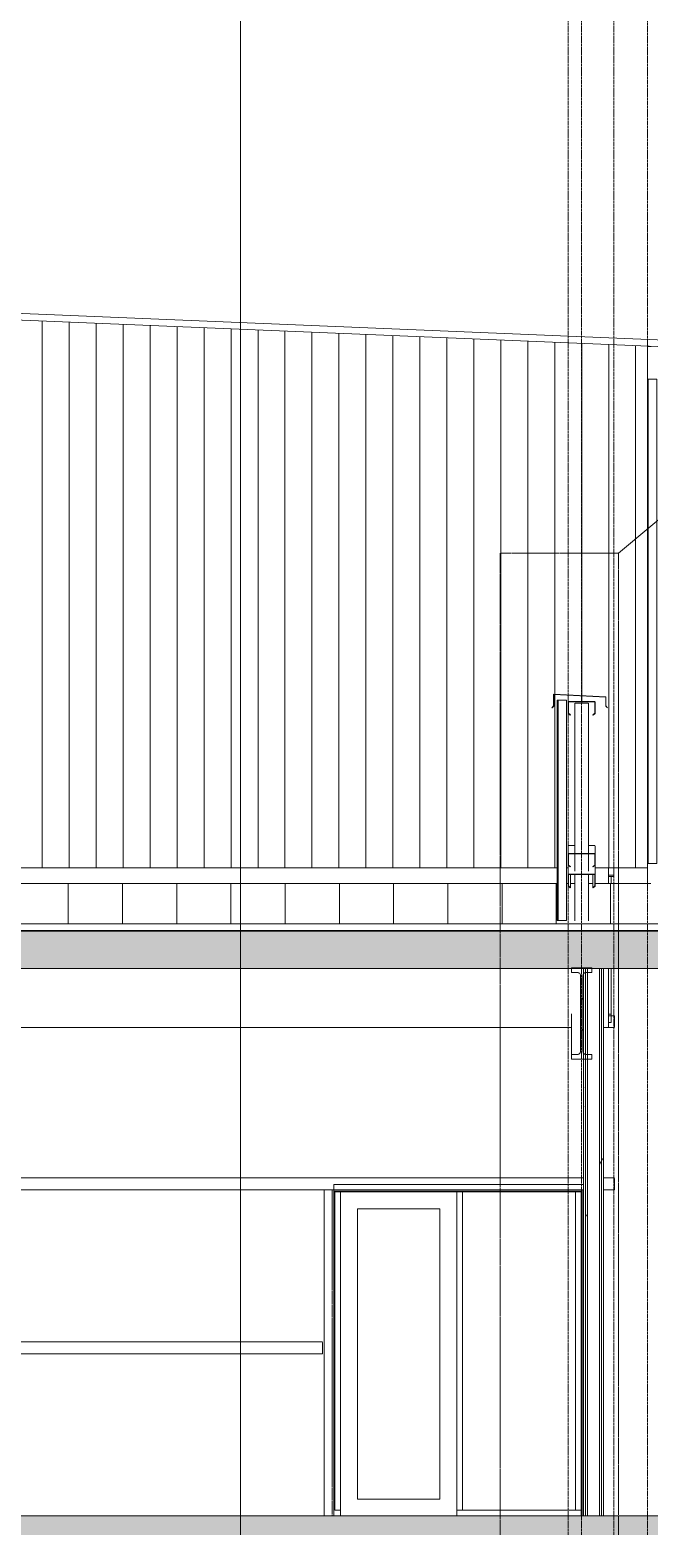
# Model space of a CAD drawing. Header units: inches. Extents: x 21386 to 98862, y -290 to 853.
# Drawn here: x 29213.7 to 29397.3, y -3 to 440.3 of the extents above; entities that cross this region are included whole.
import ezdxf

# ---------------------------------------------------------------- set-up
doc = ezdxf.new("R2010")
doc.units = ezdxf.units.IN
doc.header["$MEASUREMENT"] = 0
for name, pattern in [('Dash Dot 3_16_', [0.3125, 0.1875, -0.0625, 0, -0.0625]), ('Grid Line 1_2_', [0.875, 0.5, -0.125, 0.125, -0.125]), ('Hidden 1_8_', [0.1875, 0.125, -0.0625])]:
    doc.linetypes.add(name, pattern=pattern)
for name, color, linetype, lineweight in [('A-ANNO-SYMB', 150, 'Continuous', 9), ('A-CLNG', 13, 'Continuous', 13), ('A-CLNG-PATT', 13, 'Continuous', 25), ('A-DOOR', 31, 'Continuous', 13), ('A-FLOR', 192, 'Continuous', 13), ('A-FLOR-LEVL', 51, 'Continuous', 9), ('A-FLOR-PATT', 8, 'Continuous', 25), ('A-GLAZ-CURT', 52, 'Continuous', 13), ('A-GLAZ-CWMG', 51, 'Continuous', 13), ('A-ROOF', 132, 'Continuous', 13), ('A-ROOF-PATT', 132, 'Continuous', 13), ('A-WALL', 113, 'Continuous', 13), ('A-WALL-PATT', 111, 'Continuous', 25), ('G-ANNO-SYMB', 111, 'Continuous', 9), ('I-WALL', 2, 'Continuous', 13), ('S-BEAM', 12, 'Continuous', 13), ('S-COLS', 52, 'Continuous', 13), ('S-GRID', 1, 'Continuous', 9)]:
    doc.layers.add(name, color=color, linetype=linetype, lineweight=lineweight)
pattern_1 = [(45, (22033.272, 107.706), (-19.007, 19.007), []), (45, (22033.272, 136.506), (-19.007, 19.007), [])]
pattern_2 = [(0, (22033.272, 107.706), (61.44, 15.36), [2.534, -43.546, 2.534, -43.546, -245.76]), (0, (22033.272, 107.706), (61.44, 15.36), [-92.16, 2.534, -89.626, 2.534, -43.546, -107.52]), (0, (22033.272, 107.706), (61.44, 15.36), [-230.4, 2.534, -28.186, 2.534, -74.266]), (120, (22056.312, 115.386), (-44.02215, 45.5286), [2.534, -43.546, 2.534, -43.546, -245.76]), (120, (22056.312, 115.386), (-44.02215, 45.5286), [-92.16, 2.534, -89.626, 2.534, -43.546, -107.52]), (120, (22056.312, 115.386), (-44.02215, 45.5286), [-230.4, 2.534, -28.186, 2.534, -74.266]), (240, (22063.992, 146.106), (-17.41785, -60.8886), [2.534, -43.546, 2.534, -43.546, -245.76]), (240, (22063.992, 146.106), (-17.41785, -60.8886), [-92.16, 2.534, -89.626, 2.534, -43.546, -107.52]), (240, (22063.992, 146.106), (-17.41785, -60.8886), [-230.4, 2.534, -28.186, 2.534, -74.266])]

# ---------------------------------------------------------------- blocks, each defined once
blk = doc.blocks.new('Struct_Xcel_Sports Complex_rvt-2-Building Section - North_South looking East _ Clinic')
at = {"layer": 'A-FLOR-PATT', "lineweight": 9}
h = blk.add_hatch(dxfattribs=at)
h.set_pattern_fill('FP_25', color=256, style=0, pattern_type=2)
h.set_pattern_definition([(50, (22033.27, 107.706), (55.0854, -4.8198), [5.76, -63.36]), (355, (22033.27, 107.706), (-10.6557, 57.7685), [4.608, -50.688]), (100.451, (22037.863, 107.305), (44.4295, 52.9487), [4.895, -53.848]), (46.184, (22033.27, 123.066), (81.9644, -12.712), [8.64, -95.04]), (96.636, (22040.1, 122.01), (71.7815, 74.8124), [7.343, -80.772]), (351.184, (22033.27, 123.07), (71.782, 74.8124), [6.912, -76.032]), (21, (22040.95, 119.226), (45.842, -30.9215), [5.76, -63.36]), (326, (22040.95, 119.226), (18.687, 55.6915), [4.608, -50.688]), (71.451, (22044.77, 116.65), (64.529, 24.77), [4.895, -53.848]), (37.5, (22033.272, 107.706), (0.9339, 25.5668), [2.534, -47.539, 2.534, -48.922, -50.88]), (37.5, (22033.272, 107.706), (0.9339, 25.5668), [-101.53, 2.534, -48.346]), (7.5, (22033.272, 107.706), (20.20404, 30.2913), [2.534, -26.803, 2.534, -46.387, -19.392]), (7.5, (22033.272, 107.706), (20.20404, 30.2913), [-78.259, 2.534, -16.858]), (327.5, (22016.146, 107.706), (40.9978, -1.7324), [2.534, -16.666, 2.534, -57.37, -79.488]), (327.5, (22016.146, 107.706), (40.9978, -1.7324), [-79.104, 2.534, -76.954]), (317.5, (22008.466, 107.706), (44.7889, 7.6878), [2.534, -22.426, 2.534, -37.248, -56.448]), (317.5, (22008.466, 107.706), (44.7889, 7.6878), [-64.742, 2.534, -53.914])])
h.paths.add_polyline_path([(22104.33, -6), (22790.8, -6), (22790.8, 0), (20899.55, 0), (20899.55, -6), (21949.41, -6)], flags=0)
at = {"layer": 'A-FLOR', "color": 7}
blk.add_line((22790.8, 0), (20899.55, 0), dxfattribs=at)
blk = doc.blocks.new('W-Wide Flange - 2_-3_ deep-V39-Building Section - North_South looking East _ Clinic')
at = {"layer": 'S-BEAM', "lineweight": 9}
h = blk.add_hatch(dxfattribs=at)
h.set_pattern_fill('FP_17', color=8, style=0, pattern_type=2)
h.set_pattern_definition(pattern_1)
h.paths.add_polyline_path([(22351.24, 135.4), (22353.05, 135.4), (22353.05, 136.76), (22351.12, 136.78), (22350.76, 136.96), (22350.52, 137.27), (22350.43, 137.65), (22350.45, 160.37), (22350.62, 160.73), (22350.93, 160.97), (22351.32, 161.06), (22353.05, 161.06), (22353.05, 162.42), (22347.05, 162.42), (22347.05, 161.06), (22348.99, 161.04), (22349.34, 160.87), (22349.59, 160.56), (22349.68, 160.17), (22349.66, 137.45), (22349.48, 137.1), (22349.17, 136.85), (22348.79, 136.76), (22347.05, 136.76), (22347.05, 135.4)], flags=0)
at = {"layer": 'S-BEAM', "color": 7}
for p, q in [((22353.05, 162.42), (22347.05, 162.42)), ((22347.05, 162.42), (22347.05, 161.06)), ((22347.05, 161.06), (22348.79, 161.06)), ((22349.68, 160.17), (22349.68, 137.65)), ((22350.43, 137.65), (22350.43, 160.17)), ((22351.32, 161.06), (22353.05, 161.06)), ((22353.05, 161.06), (22353.05, 162.42)), ((22348.79, 136.76), (22347.05, 136.76)), ((22347.05, 136.76), (22347.05, 135.4)), ((22347.05, 135.4), (22353.05, 135.4)), ((22353.05, 136.76), (22351.32, 136.76)), ((22353.05, 135.4), (22353.05, 136.76))]:
    blk.add_line(p, q, dxfattribs=at)
at = {"layer": 'S-BEAM', "color": 8, "lineweight": 9}
blk.add_line((22347.05, 148.79), (22347.05, 136.76), dxfattribs=at)
at = {"layer": 'S-BEAM', "color": 7, "flags": 128}
for points in [[(22348.79, 161.06), (22348.99, 161.04), (22349.17, 160.97), (22349.34, 160.87), (22349.48, 160.73), (22349.59, 160.56), (22349.66, 160.37), (22349.68, 160.17)], [(22350.43, 160.17), (22350.45, 160.37), (22350.52, 160.56), (22350.62, 160.73), (22350.76, 160.87), (22350.93, 160.97), (22351.12, 161.04), (22351.32, 161.06)], [(22349.68, 137.65), (22349.66, 137.45), (22349.59, 137.27), (22349.48, 137.1), (22349.34, 136.96), (22349.17, 136.85), (22348.99, 136.78), (22348.79, 136.76)], [(22351.32, 136.76), (22351.12, 136.78), (22350.93, 136.85), (22350.76, 136.96), (22350.62, 137.1), (22350.52, 137.27), (22350.45, 137.45), (22350.43, 137.65)]]:
    blk.add_lwpolyline(points, dxfattribs=at)
blk = doc.blocks.new('Girt_C - 10_D-1401750-Building Section - North_South looking East _ Clinic')
at = {"layer": 'S-BEAM', "color": 8, "lineweight": 9}
for p, q in [((22350.55, 100.18), (21854.55, 100.18)), ((22359.8, 100.18), (22356.55, 100.18)), ((22359.8, 99.99), (22359.8, 96.68)), ((21854.55, 96.68), (22350.55, 96.68)), ((22276.55, 96.2), (22350.18, 96.2)), ((22356.55, 96.68), (22359.8, 96.68))]:
    blk.add_line(p, q, dxfattribs=at)
blk = doc.blocks.new('Rectangular Mullion - Profile_Polycarbonate_Upper and left-1872004-Building Section - North_South looking East _ Clinic')
at = {"layer": 'A-GLAZ-CWMG', "color": 8, "lineweight": 9}
for p, q in [((22369.8, 336.84), (22372.3, 336.84)), ((22369.8, 193.34), (22369.8, 336.84)), ((22372.3, 336.84), (22372.3, 193.34)), ((22372.3, 193.34), (22369.8, 193.34))]:
    blk.add_line(p, q, dxfattribs=at)
blk = doc.blocks.new('Girt_C - 8_D-1782471-Building Section - North_South looking East _ Clinic')
at = {"layer": 'S-BEAM', "lineweight": 9}
h = blk.add_hatch(dxfattribs=at)
h.set_pattern_fill('FP_17', color=8, style=0, pattern_type=2)
h.set_pattern_definition(pattern_1)
h.paths.add_polyline_path([(22346.63, 237.31), (22346.7, 237.4), (22346.16, 237.85), (22346.16, 241.11), (22346.05, 241.11), (22346.05, 237.8), (22346.4, 237.5)], flags=0)
h.paths.add_polyline_path([(22353.48, 237.31), (22354.05, 237.8), (22354.05, 241.11), (22353.94, 241.11), (22353.94, 237.85), (22353.41, 237.4)], flags=0)
h.paths.add_polyline_path([(22346.4, 241.19), (22353.87, 241.19), (22353.87, 241.3), (22346.24, 241.3), (22346.24, 241.19)], flags=0)
at = {"layer": 'S-BEAM', "color": 7}
for p, q in [((22346.05, 241.11), (22346.05, 237.8)), ((22346.16, 237.85), (22346.16, 241.11)), ((22353.87, 241.3), (22346.24, 241.3)), ((22346.24, 241.19), (22353.87, 241.19)), ((22353.94, 241.11), (22353.94, 237.85)), ((22354.05, 237.8), (22354.05, 241.11)), ((22346.05, 237.8), (22346.63, 237.31)), ((22346.7, 237.4), (22346.16, 237.85)), ((22346.63, 237.31), (22346.7, 237.4)), ((22353.94, 237.85), (22353.41, 237.4)), ((22353.41, 237.4), (22353.48, 237.31)), ((22353.48, 237.31), (22354.05, 237.8))]:
    blk.add_line(p, q, dxfattribs=at)
for centre, radius, start, end in [((22346.24, 241.11), 0.188, 90, 180), ((22346.24, 241.11), 0.0782, 90, 176.9576), ((22353.87, 241.11), 0.188, 0, 90), ((22353.87, 241.11), 0.0782, 2.1227, 90)]:
    blk.add_arc(centre, radius, start, end, dxfattribs=at)
blk = doc.blocks.new('Girt_C - 8_D-1779451-Building Section - North_South looking East _ Clinic')
at = {"layer": 'S-BEAM', "lineweight": 9}
h = blk.add_hatch(dxfattribs=at)
h.set_pattern_fill('FP_17', color=8, style=0, pattern_type=2)
h.set_pattern_definition(pattern_1)
h.paths.add_polyline_path([(22346.63, 186.15), (22346.7, 186.23), (22346.16, 186.68), (22346.16, 189.95), (22346.05, 189.95), (22346.05, 186.63), (22346.4, 186.34)], flags=0)
h.paths.add_polyline_path([(22353.48, 186.15), (22354.05, 186.63), (22354.05, 189.95), (22353.94, 189.95), (22353.94, 186.68), (22353.41, 186.23)], flags=0)
h.paths.add_polyline_path([(22346.4, 190.03), (22353.87, 190.03), (22353.87, 190.14), (22346.24, 190.14), (22346.24, 190.03)], flags=0)
at = {"layer": 'S-BEAM', "color": 8, "lineweight": 9}
for p, q in [((22346.05, 198.49), (22346.05, 196.11)), ((22346.24, 198.67), (22348.1, 198.67)), ((22352, 198.67), (22353.87, 198.67)), ((22354.05, 196.11), (22354.05, 198.49)), ((22346.05, 192.8), (22346.05, 189.95)), ((22354.05, 189.95), (22354.05, 192.8)), ((22346.16, 190.12), (22346.16, 189.95)), ((22346.16, 189.95), (22346.16, 190.12)), ((22346.7, 190.03), (22346.7, 186.23)), ((22353.41, 190.03), (22353.41, 186.23)), ((22353.94, 190.12), (22353.94, 189.95)), ((22353.94, 190.12), (22353.94, 189.95))]:
    blk.add_line(p, q, dxfattribs=at)
at = {"layer": 'S-BEAM', "color": 7}
for p, q in [((22346.05, 189.95), (22346.05, 186.63)), ((22346.05, 186.63), (22346.63, 186.15)), ((22346.16, 186.68), (22346.16, 189.95)), ((22346.7, 186.23), (22346.16, 186.68)), ((22353.87, 190.14), (22346.24, 190.14)), ((22346.24, 190.03), (22353.87, 190.03)), ((22346.63, 186.15), (22346.7, 186.23)), ((22353.94, 186.68), (22353.41, 186.23)), ((22353.41, 186.23), (22353.48, 186.15)), ((22353.48, 186.15), (22354.05, 186.63)), ((22353.94, 189.95), (22353.94, 186.68)), ((22354.05, 186.63), (22354.05, 189.95))]:
    blk.add_line(p, q, dxfattribs=at)
at = {"layer": 'S-BEAM', "color": 7, "flags": 128}
for points in [[(22346.24, 190.14), (22346.17, 190.12), (22346.11, 190.08), (22346.07, 190.02), (22346.05, 189.95)], [(22346.16, 189.95), (22346.17, 189.99), (22346.2, 190.02), (22346.24, 190.03)], [(22354.05, 189.95), (22354.04, 190.02), (22354, 190.08), (22353.94, 190.12), (22353.87, 190.14)], [(22353.87, 190.03), (22353.9, 190.02), (22353.93, 189.99), (22353.94, 189.95)]]:
    blk.add_lwpolyline(points, dxfattribs=at)
at = {"layer": 'S-BEAM', "color": 8, "lineweight": 9}
for centre, start_param, end_param in [((22346.24, 198.49), 1.570796, 3.141593), ((22353.87, 198.49), 0, 1.570796)]:
    blk.add_ellipse(centre, major_axis=(0.188, 0), ratio=0.999133, start_param=start_param, end_param=end_param, dxfattribs=at)
blk = doc.blocks.new('columns and girder2 - one-1334686-Building Section - North_South looking East _ Clinic')
at = {"layer": 'S-BEAM', "color": 8, "lineweight": 9}
for p, q in [((22334.75, 96.2), (22334.78, 96)), ((22336.29, 96), (22336.27, 96.2))]:
    blk.add_line(p, q, dxfattribs=at)
blk = doc.blocks.new('Girt_C - 8_D-1783450-Building Section - North_South looking East _ Clinic')
at = {"layer": 'S-BEAM', "lineweight": 9}
h = blk.add_hatch(dxfattribs=at)
h.set_pattern_fill('FP_17', color=8, style=0, pattern_type=2)
h.set_pattern_definition(pattern_1)
h.paths.add_polyline_path([(22346.63, 192.31), (22346.7, 192.4), (22346.16, 192.85), (22346.16, 196.11), (22346.05, 196.11), (22346.05, 192.8), (22346.4, 192.5)], flags=0)
h.paths.add_polyline_path([(22353.48, 192.31), (22354.05, 192.8), (22354.05, 196.11), (22353.94, 196.11), (22353.94, 192.85), (22353.41, 192.4)], flags=0)
h.paths.add_polyline_path([(22346.4, 196.19), (22353.87, 196.19), (22353.87, 196.3), (22346.24, 196.3), (22346.24, 196.19)], flags=0)
at = {"layer": 'S-BEAM', "color": 7}
for p, q in [((22346.05, 196.11), (22346.05, 192.8)), ((22346.16, 192.85), (22346.16, 196.11)), ((22353.87, 196.3), (22346.24, 196.3)), ((22346.24, 196.19), (22353.87, 196.19)), ((22353.94, 196.11), (22353.94, 192.85)), ((22354.05, 192.8), (22354.05, 196.11)), ((22346.05, 192.8), (22346.63, 192.31)), ((22346.7, 192.4), (22346.16, 192.85)), ((22346.63, 192.31), (22346.7, 192.4)), ((22353.94, 192.85), (22353.41, 192.4)), ((22353.41, 192.4), (22353.48, 192.31)), ((22353.48, 192.31), (22354.05, 192.8))]:
    blk.add_line(p, q, dxfattribs=at)
for centre, radius, start, end in [((22346.24, 196.11), 0.188, 90, 180), ((22346.24, 196.11), 0.0782, 90, 176.9576), ((22353.87, 196.11), 0.188, 0, 90), ((22353.87, 196.11), 0.0782, 2.1227, 90)]:
    blk.add_arc(centre, radius, start, end, dxfattribs=at)
blk = doc.blocks.new('Girt_C - 10_D-1835924-Building Section - North_South looking East _ Clinic')
at = {"layer": 'S-BEAM', "color": 8, "lineweight": 9}
for p, q in [((22273.16, 51.55), (21854.55, 51.55)), ((22273.16, 51.37), (22273.16, 48.05)), ((21854.55, 48.05), (22273.16, 48.05))]:
    blk.add_line(p, q, dxfattribs=at)
blk = doc.blocks.new('Girt_C - 10_D-1401751-Building Section - North_South looking East _ Clinic')
at = {"layer": 'S-BEAM', "color": 8, "lineweight": 9}
for p, q in [((22358.8, 148.67), (22358.05, 148.67)), ((22359.8, 148.19), (22358.05, 148.19)), ((22359.8, 148.19), (22359.8, 144.88)), ((22111.8, 144.69), (22347.05, 144.69)), ((22356.55, 144.69), (22359.8, 144.69))]:
    blk.add_line(p, q, dxfattribs=at)
blk = doc.blocks.new('Girt_Z - 10_D-1255199-Building Section - North_South looking East _ Clinic')
at = {"layer": 'S-BEAM', "color": 8, "lineweight": 9}
for p, q in [((22359.55, 192), (22359.55, 189.92)), ((22358.05, 189.92), (22359.55, 189.92)), ((22359.55, 189.44), (22358.05, 189.44)), ((22359.55, 189.92), (22359.55, 189.44))]:
    blk.add_line(p, q, dxfattribs=at)
blk = doc.blocks.new('C-Channel-Column - C10X25-1254643-Building Section - North_South looking East _ Clinic')
at = {"layer": 'S-COLS', "color": 8, "linetype": 'Hidden 1_8_', "lineweight": 9}
blk.add_line((22276.03, 96.68), (22276.03, 0), dxfattribs=at)
blk = doc.blocks.new('System Panel - Interior Glazing-1220302-Building Section - North_South looking East _ Clinic')
at = {"layer": 'A-GLAZ-CURT', "color": 8, "lineweight": 9}
blk.add_line((22348.18, 96), (22314.74, 96), dxfattribs=at)
blk = doc.blocks.new('Door_Single_Storefront - one-1371407-Building Section - North_South looking East _ Clinic')
at = {"layer": 'A-DOOR', "color": 8, "lineweight": 9}
for p, q in [((22312.99, 96), (22278.55, 96)), ((22283.55, 5), (22283.55, 91)), ((22283.55, 91), (22307.99, 91)), ((22307.99, 91), (22307.99, 5)), ((22307.99, 5), (22283.55, 5)), ((22278.55, 1.75), (22278.55, 0))]:
    blk.add_line(p, q, dxfattribs=at)
blk = doc.blocks.new('Rectangular Mullion - Interior 1_75_ x 4_5_-1305250-Building Section - North_South looking East _ Clinic')
at = {"layer": 'A-GLAZ-CWMG', "color": 8, "lineweight": 9}
for p, q in [((22312.99, 0), (22312.99, 1.75)), ((22312.99, 1.75), (22349.93, 1.75)), ((22349.93, 1.75), (22349.93, 0))]:
    blk.add_line(p, q, dxfattribs=at)
blk = doc.blocks.new('Rectangular Mullion - Interior 1_75_ x 4_5_-1220297-Building Section - North_South looking East _ Clinic')
at = {"layer": 'A-GLAZ-CWMG', "color": 8, "lineweight": 9}
for p, q in [((22276.8, 96), (22278.55, 96)), ((22276.8, 96), (22276.8, 1.75)), ((22278.55, 96), (22278.55, 1.75)), ((22278.55, 1.75), (22276.8, 1.75))]:
    blk.add_line(p, q, dxfattribs=at)
blk = doc.blocks.new('Rectangular Mullion - Interior 1_75_ x 4_5_-1220298-Building Section - North_South looking East _ Clinic')
at = {"layer": 'A-GLAZ-CWMG', "color": 8, "lineweight": 9}
for p, q in [((22348.18, 96), (22349.93, 96)), ((22348.18, 1.75), (22348.18, 96)), ((22349.93, 1.75), (22349.93, 96)), ((22349.93, 1.75), (22348.18, 1.75))]:
    blk.add_line(p, q, dxfattribs=at)
blk = doc.blocks.new('Rectangular Mullion - Interior 1_75_ x 4_5_-1220290-Building Section - North_South looking East _ Clinic')
at = {"layer": 'A-GLAZ-CWMG', "color": 8, "lineweight": 9}
for p, q in [((22312.99, 96), (22314.74, 96)), ((22312.99, 96), (22312.99, 1.75)), ((22314.74, 96), (22314.74, 1.75)), ((22314.74, 1.75), (22312.99, 1.75))]:
    blk.add_line(p, q, dxfattribs=at)

msp = doc.modelspace()

# ---------------------------------------------------------------- hatches: boundary and pattern name
at = {"layer": 'A-CLNG-PATT', "lineweight": 9}
h = msp.add_hatch(dxfattribs=at)
h.set_pattern_fill('FP_21', color=8, style=0, pattern_type=2)
h.set_pattern_definition([(161.57, (22034.232, 108.666), (-7.6802237, -0.0009796), [0, -54.643, 6.067, 0]), (18.43, (22032.312, 108.666), (-7.6802237, 0.0009796), [0, -54.643, 6.067, 0]), (108.43, (22034.232, 108.666), (3.8382953, -19.2013653), [18.211, -42.499]), (71.57, (22032.312, 108.666), (3.8382953, 19.2013653), [18.211, -42.499])])
h.paths.add_polyline_path([(28880.56, 162.17), (29813.81, 162.17), (29813.81, 173.3), (27918.81, 173.3), (27918.81, 162.17), (28879.84, 162.17)], flags=0)
at = {"layer": 'A-ROOF-PATT', "lineweight": 9}
h = msp.add_hatch(dxfattribs=at)
h.set_pattern_fill('FP_22', color=8, style=0, pattern_type=2)
h.set_pattern_definition([(90, (180.953, -760.156), (-16.082, 1e-15), [])])
h.paths.add_polyline_path([(27916.31, 175.44), (29813.06, 175.46), (29813.06, 188.22), (29760.06, 188.22), (29760.06, 179.83), (29761.69, 179.83), (29761.69, 179.71), (29681.06, 179.71), (29681.06, 179.83), (29682.69, 179.83), (29682.69, 188.22), (29587.63, 188.22), (29587.63, 177.08), (29543.63, 177.08), (29543.63, 187.08), (29508.31, 187.08), (29508.31, 188.22), (29475.81, 188.15), (29475.81, 182.6), (29416.31, 182.6), (29416.31, 188.72), (29399.06, 188.71), (29399.06, 187.71), (29397.81, 187.71), (29397.81, 187.44), (29381.31, 187.44), (29381.31, 186.63), (29380.74, 186.15), (29380.67, 186.23), (29380.67, 187.44), (29379.26, 187.44), (29379.24, 176.41), (29378.18, 176.35), (29375.36, 176.41), (29375.36, 187.44), (29373.96, 187.44), (29373.89, 186.15), (29373.31, 186.68), (29373.31, 187.44), (29372.81, 187.44), (29372.81, 176.44), (29370, 176.44), (29370, 187.44), (28149.06, 187.45), (28149.06, 187.6), (27916.31, 187.6), (27916.31, 183.85)], flags=0)
at = {"layer": 'A-WALL-PATT', "lineweight": 9}
h = msp.add_hatch(dxfattribs=at)
h.set_pattern_fill('FP_27', color=8, style=0, pattern_type=2)
h.set_pattern_definition([(90, (22305.319, 0), (-8, 5e-16), [])])
h.paths.add_polyline_path([(28149.06, 192), (29370, 192), (29370, 241.75), (29372.81, 241.75), (29372.81, 192), (29373.31, 192), (29373.37, 198.62), (29373.66, 198.67), (29375.36, 198.67), (29375.36, 240.83), (29379.26, 240.83), (29379.26, 198.67), (29381.26, 198.62), (29381.31, 198.49), (29381.31, 192), (29396.81, 192), (29396.81, 346.6), (28412.19, 387.63), (28412.19, 238.94), (28149.06, 238.94), (28149.06, 193.61)], flags=0)
h.paths.add_polyline_path([(29373.89, 237.31), (29373.31, 237.85), (29373.31, 241.11), (29373.42, 241.11), (29373.5, 237.78), (29373.96, 237.4)], flags=0)
h.paths.add_polyline_path([(29380.74, 237.31), (29380.67, 237.4), (29381.2, 237.85), (29381.2, 241.11), (29381.31, 241.11), (29381.31, 237.8), (29381.03, 237.56)], flags=0)
h.paths.add_polyline_path([(29368.55, 239.46), (29368.55, 239.54), (29369, 240), (29369.07, 243.5), (29384.5, 242.63), (29384.53, 239.97), (29384.44, 240), (29384.44, 242.63), (29369.06, 243.43), (29369, 239.91)], flags=0)
h.paths.add_polyline_path([(29375.36, 241.19), (29373.5, 241.19), (29373.5, 241.3), (29381.13, 241.3), (29381.13, 241.19), (29375.56, 241.19)], flags=0)
h = msp.add_hatch(dxfattribs=at)
h.set_pattern_fill('FP_26', color=8, style=0, pattern_type=2)
h.set_pattern_definition([(90, (23719.17, -1108), (-193, -193), [48, -145]), (180, (23719.17, -1108), (-2e-14, -193), [96, -97]), (270, (23623.17, -1060), (-193, -193), [48, -145]), (180, (23719.17, -1060), (-2e-14, -193), [96, -97]), (270, (23622.67, -1060), (-193, -193), [48, -145]), (180, (23622.67, -1060), (-2e-14, -193), [96, -97]), (90, (23526.67, -1108), (-193, -193), [48, -145]), (180, (23622.67, -1108), (-2e-14, -193), [96, -97]), (90, (23671.42, -1059.75), (-193, -193), [48, -145]), (180, (23719.54, -1059.75), (-2e-14, -193), [48.125, -144.875]), (180, (23719.54, -1011.75), (-2e-14, -193), [48.125, -144.875]), (90, (23574.92, -1059.75), (-193, -193), [48, -145]), (180, (23670.92, -1059.75), (-2e-14, -193), [96, -97]), (270, (23670.92, -1011.75), (-193, -193), [48, -145]), (180, (23670.92, -1011.75), (-2e-14, -193), [96, -97]), (180, (23574.42, -1059.75), (-2e-14, -193), [48, -145]), (270, (23574.42, -1011.75), (-193, -193), [48, -145]), (180, (23574.42, -1011.75), (-2e-14, -193), [48, -145]), (90, (23719.17, -1011.5), (-193, -193), [48, -145]), (180, (23719.17, -1011.5), (-2e-14, -193), [96, -97]), (270, (23623.17, -963.5), (-193, -193), [48, -145]), (180, (23719.17, -963.5), (-2e-14, -193), [96, -97]), (270, (23622.67, -963.5), (-193, -193), [48, -145]), (180, (23622.67, -963.5), (-2e-14, -193), [96, -97]), (90, (23526.67, -1011.5), (-193, -193), [48, -145]), (180, (23622.67, -1011.5), (-2e-14, -193), [96, -97]), (90, (23671.42, -963.25), (-193, -193), [48, -145]), (180, (23719.54, -963.25), (-2e-14, -193), [48.125, -144.875]), (180, (23719.54, -915.25), (-2e-14, -193), [48.125, -144.875]), (90, (23574.92, -963.25), (-193, -193), [48, -145]), (180, (23670.92, -963.25), (-2e-14, -193), [96, -97]), (270, (23670.92, -915.25), (-193, -193), [48, -145]), (180, (23670.92, -915.25), (-2e-14, -193), [96, -97]), (180, (23574.42, -963.25), (-2e-14, -193), [48, -145]), (270, (23574.42, -915.25), (-193, -193), [48, -145]), (180, (23574.42, -915.25), (-2e-14, -193), [48, -145])])
h.paths.add_polyline_path([(29386.06, 187.44), (29396.81, 187.44), (29396.81, 192), (29386.81, 192), (29386.81, 189.44), (29386.06, 189.44)], flags=0)
h = msp.add_hatch(dxfattribs=at)
h.set_pattern_fill('FP_32', color=8, style=0, pattern_type=2)
h.set_pattern_definition(pattern_2)
h.paths.add_polyline_path([(29378.44, 0), (29378.44, 162.17), (29377.81, 162.17), (29377.81, 0)], flags=0)
h = msp.add_hatch(dxfattribs=at)
h.set_pattern_fill('FP_32', color=8, style=0, pattern_type=2)
h.set_pattern_definition(pattern_2)
h.paths.add_polyline_path([(29379.06, 0), (29379.06, 162.17), (29378.44, 162.17), (29378.44, 0)], flags=0)
h = msp.add_hatch(dxfattribs=at)
h.set_pattern_fill('FP_32', color=8, style=0, pattern_type=2)
h.set_pattern_definition(pattern_2)
h.paths.add_polyline_path([(29383.19, 0), (29383.19, 162.17), (29382.56, 162.17), (29382.56, 0)], flags=0)
h = msp.add_hatch(dxfattribs=at)
h.set_pattern_fill('FP_32', color=8, style=0, pattern_type=2)
h.set_pattern_definition(pattern_2)
h.paths.add_polyline_path([(29383.35, 0), (29383.81, 0), (29383.81, 162.17), (29383.19, 162.17), (29383.19, 0)], flags=0)

# ---------------------------------------------------------------- linework, layer by layer
at = {"layer": 'A-ANNO-SYMB'}
msp.add_line((29388.24, 285.25), (29465.79, 350.38), dxfattribs=at)
at = {"layer": 'A-ANNO-SYMB', "linetype": 'Dash Dot 3_16_'}
for p, q in [((29353.11, 285.25), (29353.11, -49.73)), ((29388.24, 285.25), (29353.11, 285.25)), ((29388.24, -49.73), (29388.24, 285.25))]:
    msp.add_line(p, q, dxfattribs=at)
at = {"layer": 'A-CLNG', "color": 8, "lineweight": 9}
for p, q in [((29396.81, 346.52), (29397.94, 346.48)), ((29397.06, 335.25), (29396.81, 335.26))]:
    msp.add_line(p, q, dxfattribs=at)
at = {"layer": 'A-CLNG', "color": 7}
for p, q in [((29813.81, 173.3), (27918.81, 173.3)), ((28881.81, 162.17), (29377.81, 162.17)), ((29383.81, 162.17), (29813.81, 162.17))]:
    msp.add_line(p, q, dxfattribs=at)
at = {"layer": 'A-FLOR-LEVL', "linetype": 'Grid Line 1_2_'}
msp.add_line((27388.86, 0), (30688.15, 0), dxfattribs=at)
at = {"layer": 'A-ROOF', "color": 8, "lineweight": 9}
for p, q in [((28147.71, 400.65), (29460.36, 345.96)), ((29460.36, 343.95), (28147.71, 398.65)), ((28150.56, 187.44), (29370, 187.44)), ((29372.81, 187.44), (29373.31, 187.44)), ((29373.96, 187.44), (29375.36, 187.44)), ((29379.26, 187.44), (29380.67, 187.44)), ((29381.31, 187.44), (29397.81, 187.44))]:
    msp.add_line(p, q, dxfattribs=at)
at = {"layer": 'A-ROOF', "color": 7}
for p, q in [((29813.81, 175.44), (27916.31, 175.44)), ((27916.31, 173.43), (29813.81, 173.43))]:
    msp.add_line(p, q, dxfattribs=at)
at = {"layer": 'A-WALL', "color": 8, "lineweight": 9}
for p, q in [((29396.81, 192), (29396.81, 346.6)), ((28149.06, 192), (29370, 192)), ((29372.81, 192), (29373.34, 192)), ((29381.29, 192), (29396.81, 192)), ((29396.81, 192), (29396.81, 187.43)), ((29386.06, 187.44), (29386.06, 189.44))]:
    msp.add_line(p, q, dxfattribs=at)
at = {"layer": 'A-WALL', "color": 7}
for p, q in [((29369, 240), (29368.5, 239.5)), ((29368.5, 239.5), (29368.55, 239.46)), ((29368.55, 239.46), (29369.06, 239.97)), ((29384.5, 242.69), (29369, 243.5)), ((29369, 243.5), (29369, 240)), ((29369.06, 239.97), (29369.06, 243.43)), ((29369.06, 243.43), (29384.44, 242.63)), ((29372.81, 241.75), (29370, 241.75)), ((29370, 241.75), (29370, 176.44)), ((29370.31, 176.44), (29370.31, 241.75)), ((29372.81, 176.44), (29372.81, 241.75)), ((29384.44, 242.63), (29384.44, 239.97)), ((29384.44, 239.97), (29384.96, 239.46)), ((29384.5, 240), (29384.5, 242.69)), ((29385, 239.5), (29384.5, 240)), ((29384.96, 239.46), (29385, 239.5)), ((29370, 176.44), (29372.81, 176.44)), ((29383.81, 162.17), (29377.81, 162.17)), ((29378.44, 0), (29378.44, 162.17)), ((29379.06, 0), (29379.06, 162.17)), ((29382.56, 0), (29382.56, 162.17)), ((29383.19, 0), (29383.19, 162.17))]:
    msp.add_line(p, q, dxfattribs=at)
at = {"layer": 'G-ANNO-SYMB'}
msp.add_line((29276.09, 545.16), (29276.09, -79.66), dxfattribs=at)
at = {"layer": 'I-WALL', "color": 8, "lineweight": 9}
for p, q in [((29385.31, 187.44), (29385.31, 192)), ((29385.31, 144.75), (29385.31, 162.17)), ((29386.06, 146.25), (29386.06, 162.17)), ((29139.06, 144.75), (29374.31, 144.75)), ((29383.81, 144.75), (29385.31, 144.75)), ((29386.06, 146.25), (29385.31, 146.25)), ((29303.81, 0), (29303.81, 98.25)), ((29303.81, 98.25), (29377.81, 98.25))]:
    msp.add_line(p, q, dxfattribs=at)
at = {"layer": 'I-WALL', "color": 7}
for p, q in [((29377.81, 162.17), (29377.81, 0)), ((29383.81, 0), (29383.81, 162.17)), ((29377.81, 0), (29383.81, 0))]:
    msp.add_line(p, q, dxfattribs=at)
at = {"layer": 'S-COLS', "color": 8, "lineweight": 9}
for p, q in [((29375.31, 240.83), (29375.31, 196.3)), ((29377.31, 240.83), (29375.36, 240.83)), ((29379.26, 240.83), (29377.31, 240.83)), ((29379.31, 196.3), (29379.31, 240.83)), ((29375.31, 196.19), (29375.31, 191.07)), ((29379.31, 191.07), (29379.31, 196.19)), ((29375.31, 190.03), (29375.31, 176.37)), ((29379.31, 176.37), (29379.31, 190.03)), ((29300.92, 0), (29300.92, 96.68)), ((29303.81, 96.68), (29300.92, 96.68)), ((29303.81, 0), (29303.81, 96.68)), ((29374.56, 96.2), (29374.56, 96)), ((29375, 96.2), (29375, 96)), ((29377.44, 96.68), (29377.44, 0)), ((29377.81, 96.68), (29377.44, 96.68))]:
    msp.add_line(p, q, dxfattribs=at)
at = {"layer": 'S-GRID', "linetype": 'Grid Line 1_2_'}
for p, q in [((29373.31, -273.16), (29373.31, 738.66)), ((29377.31, -273.16), (29377.31, 738.66)), ((29386.81, -273.16), (29386.81, 738.66)), ((29386.81, -273.16), (29386.81, 738.66)), ((29396.81, -273.16), (29396.81, 738.66))]:
    msp.add_line(p, q, dxfattribs=at)

# ---------------------------------------------------------------- block references
at = {"color": 50, "lineweight": 5}
msp.add_blockref('Struct_Xcel_Sports Complex_rvt-2-Building Section - North_South looking East _ Clinic', (7027.26, 0), dxfattribs=at)
at = {"layer": 'A-DOOR', "color": 8, "lineweight": 9}
msp.add_blockref('Door_Single_Storefront - one-1371407-Building Section - North_South looking East _ Clinic', (7027.26, 0), dxfattribs=at)
at = {"layer": 'A-GLAZ-CURT', "color": 8, "lineweight": 9}
msp.add_blockref('System Panel - Interior Glazing-1220302-Building Section - North_South looking East _ Clinic', (7027.26, 0), dxfattribs=at)
at = {"layer": 'A-GLAZ-CWMG', "color": 8, "lineweight": 9}
for name in ['Rectangular Mullion - Profile_Polycarbonate_Upper and left-1872004-Building Section - North_South looking East _ Clinic', 'Rectangular Mullion - Interior 1_75_ x 4_5_-1220297-Building Section - North_South looking East _ Clinic', 'Rectangular Mullion - Interior 1_75_ x 4_5_-1220290-Building Section - North_South looking East _ Clinic', 'Rectangular Mullion - Interior 1_75_ x 4_5_-1220298-Building Section - North_South looking East _ Clinic', 'Rectangular Mullion - Interior 1_75_ x 4_5_-1305250-Building Section - North_South looking East _ Clinic']:
    msp.add_blockref(name, (7027.26, 0), dxfattribs=at)
at = {"layer": 'S-BEAM', "color": 10, "lineweight": 9}
msp.add_blockref('columns and girder2 - one-1334686-Building Section - North_South looking East _ Clinic', (7027.26, 0), dxfattribs=at)
at = {"layer": 'S-BEAM', "color": 8, "lineweight": 9}
for name in ['Girt_C - 8_D-1782471-Building Section - North_South looking East _ Clinic', 'Girt_C - 8_D-1779451-Building Section - North_South looking East _ Clinic', 'Girt_C - 8_D-1783450-Building Section - North_South looking East _ Clinic', 'Girt_Z - 10_D-1255199-Building Section - North_South looking East _ Clinic', 'W-Wide Flange - 2_-3_ deep-V39-Building Section - North_South looking East _ Clinic', 'Girt_C - 10_D-1401751-Building Section - North_South looking East _ Clinic', 'Girt_C - 10_D-1401750-Building Section - North_South looking East _ Clinic', 'Girt_C - 10_D-1835924-Building Section - North_South looking East _ Clinic']:
    msp.add_blockref(name, (7027.26, 0), dxfattribs=at)
at = {"layer": 'S-COLS', "color": 8, "linetype": 'Hidden 1_8_', "lineweight": 9}
msp.add_blockref('C-Channel-Column - C10X25-1254643-Building Section - North_South looking East _ Clinic', (7027.26, 0), dxfattribs=at)

doc.saveas('drawing.dxf')
